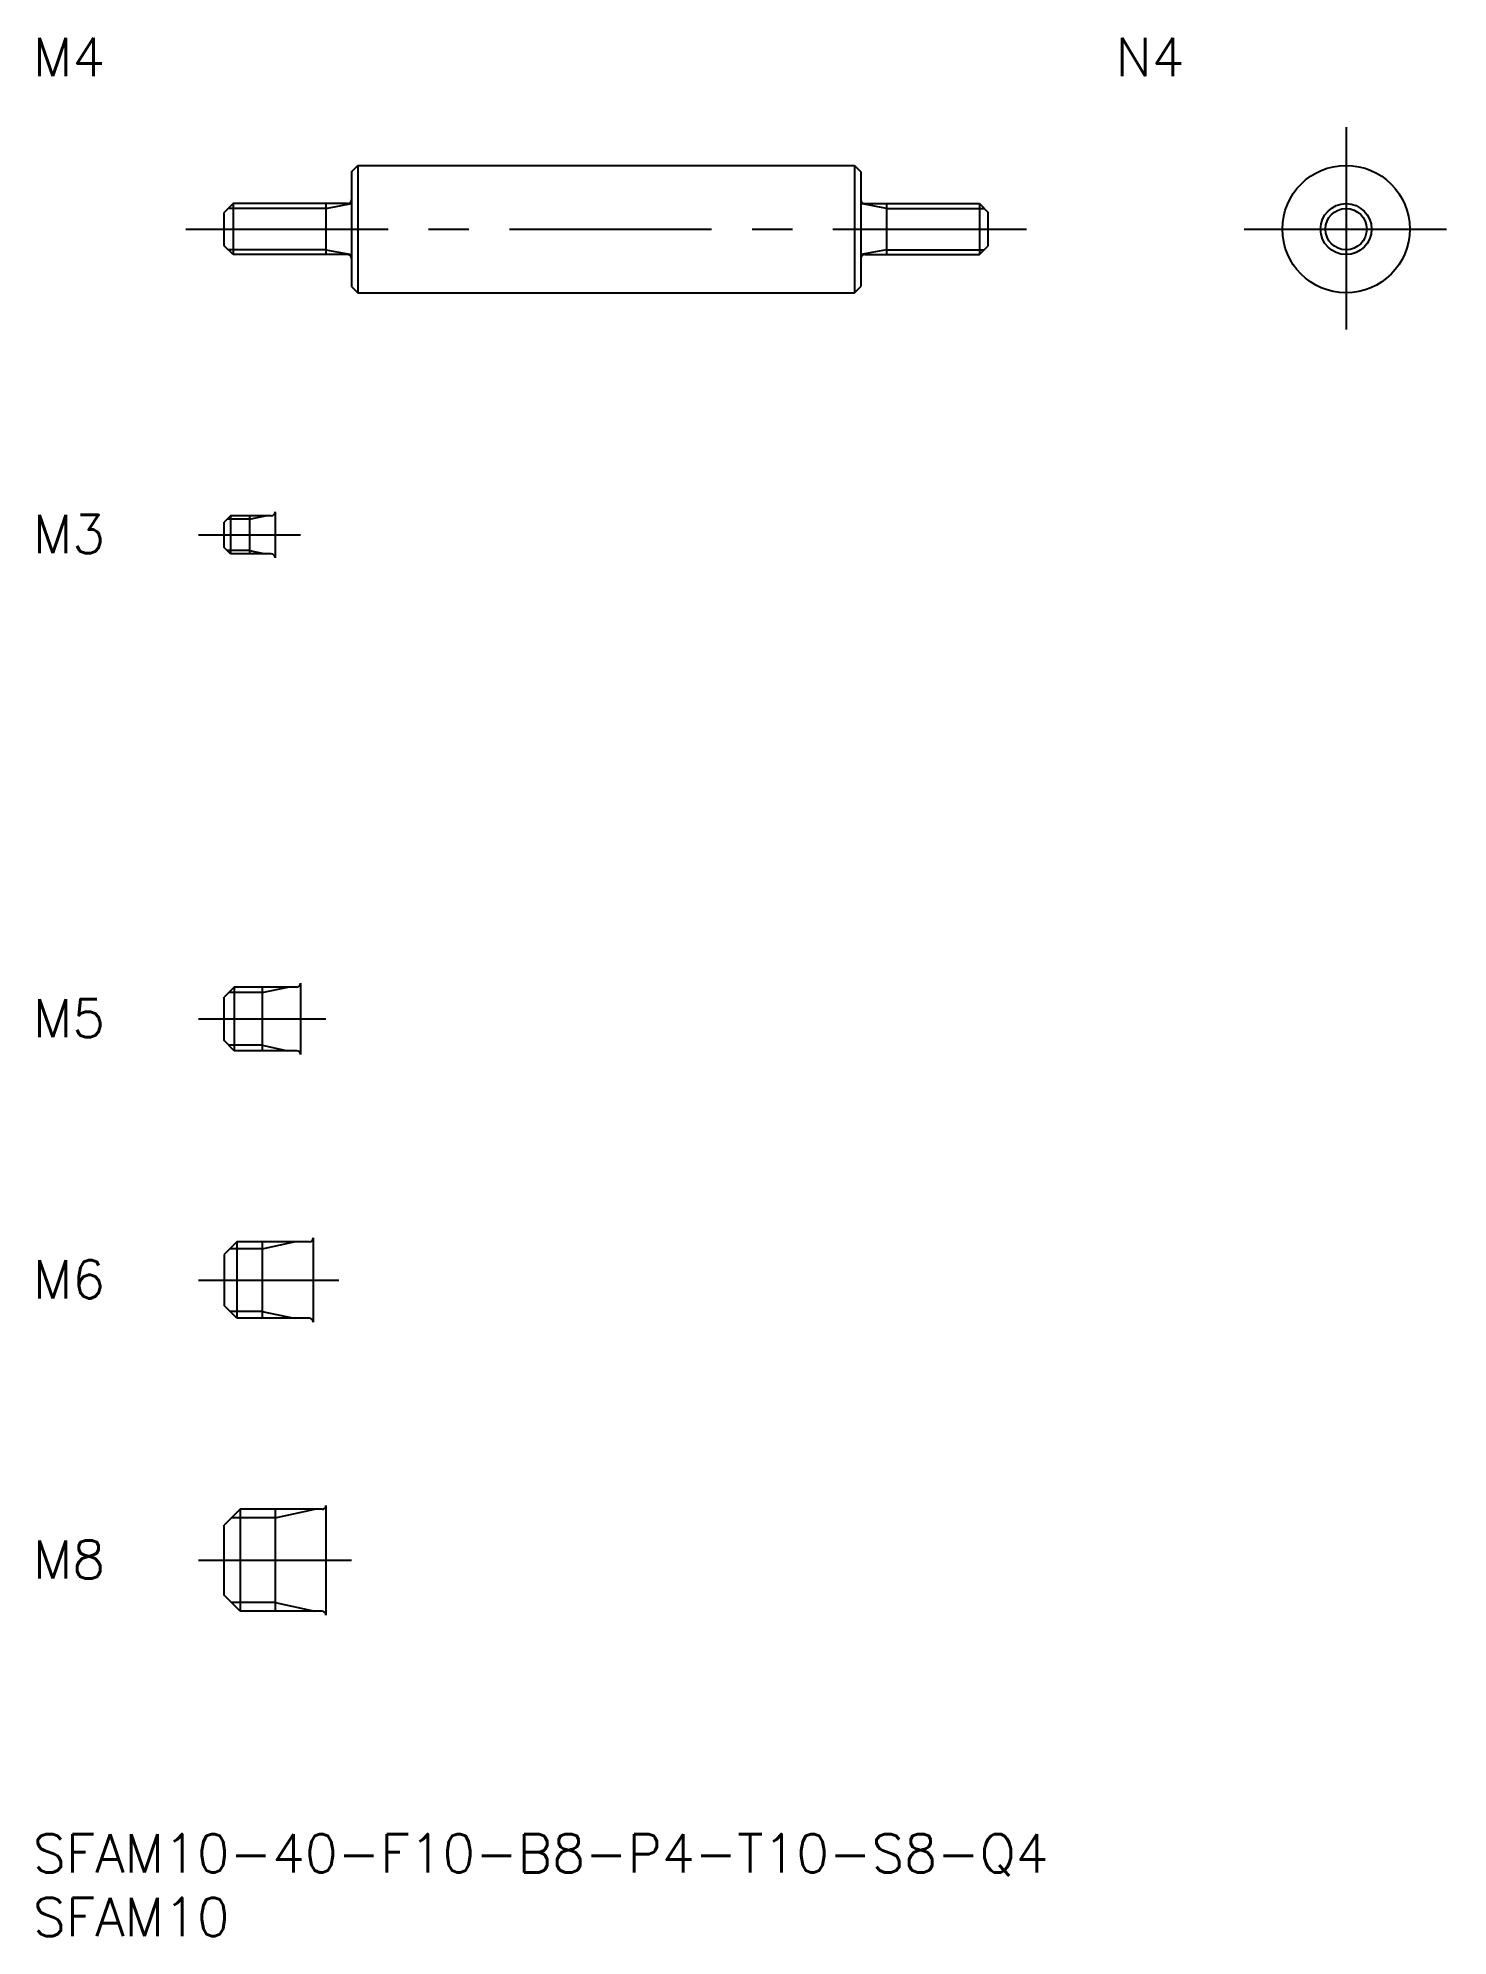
# Model space of a CAD drawing. Extents: x 0 to 111, y -8 to 141.
import ezdxf

# ---------------------------------------------------------------- set-up
doc = ezdxf.new("R2010")
doc.units = 0
doc.header["$LTSCALE"] = 0.5
doc.linetypes.add('CENTER', pattern=[50.8, 31.75, -6.35, 6.35, -6.35])
for name, color, linetype in [('MSM_CENTER', 1, 'CENTER'), ('MSM_CONTINUOUS', 7, 'CONTINUOUS'), ('MSM_NARROW', 5, 'CONTINUOUS'), ('MSM_PART_NUMBER', 7, 'CONTINUOUS')]:
    doc.layers.add(name, color=color, linetype=linetype)
doc.styles.get("Standard").update_dxf_attribs({"font": 'txt.shx', "height": 1, "bigfont": 'bigfont.shx'})

# ---------------------------------------------------------------- blocks, each defined once
blk = doc.blocks.new('*U14')
at = {"layer": 'MSM_PART_NUMBER'}
blk.add_text('SFAM10-40-F10-B8-P4-T10-S8-Q4', height=3, dxfattribs=at).set_placement((0, -3))
blk = doc.blocks.new('*U15')
at = {"layer": 'MSM_PART_NUMBER'}
blk.add_text('SFAM10', height=3, dxfattribs=at).set_placement((0, -8))
blk = doc.blocks.new('*U16')
at = {"layer": 'MSM_PART_NUMBER'}
blk.add_text('M8', height=3, dxfattribs=at).set_placement((0, 20.06))
blk = doc.blocks.new('*U17')
at = {"layer": 'MSM_PART_NUMBER'}
blk.add_text('M6', height=3, dxfattribs=at).set_placement((0, 42.06))
blk = doc.blocks.new('*U18')
at = {"layer": 'MSM_PART_NUMBER'}
blk.add_text('M5', height=3, dxfattribs=at).set_placement((0, 62.56))
blk = doc.blocks.new('*U19')
at = {"layer": 'MSM_PART_NUMBER'}
blk.add_text('M4', height=3, dxfattribs=at).set_placement((0, 138.01))
blk = doc.blocks.new('*U20')
at = {"layer": 'MSM_PART_NUMBER'}
blk.add_text('N4', height=3, dxfattribs=at).set_placement((85, 138.01))
blk = doc.blocks.new('*U21')
at = {"layer": 'MSM_PART_NUMBER'}
blk.add_text('M3', height=3, dxfattribs=at).set_placement((0, 100.56))

msp = doc.modelspace()

# ---------------------------------------------------------------- linework, layer by layer
at = {"layer": 'MSM_CENTER'}
for p, q in [((103.09, 134), (103.09, 118)), ((12, 126), (78, 126)), ((95.09, 126), (111.09, 126)), ((13, 102), (21, 102)), ((13, 64), (23, 64)), ((13, 43.5), (24, 43.5)), ((13, 21.5), (25, 21.5))]:
    msp.add_line(p, q, dxfattribs=at)
at = {"layer": 'MSM_CONTINUOUS'}
for p, q in [((25, 130.5), (25.5, 131)), ((25, 130.5), (25, 121.5)), ((25.5, 131), (25.5, 121)), ((25.5, 131), (64.5, 131)), ((64.5, 131), (64.5, 121)), ((64.5, 131), (65, 130.5)), ((65, 130.5), (65, 121.5)), ((15.7, 128), (15, 127.3)), ((15, 124.7), (15, 127.3)), ((24.7, 128), (15.7, 128)), ((15.7, 128), (15.7, 124)), ((23, 128), (23, 124)), ((65.3, 128), (74.3, 128)), ((67, 128), (67, 124)), ((74.3, 128), (75, 127.3)), ((74.3, 128), (74.3, 124)), ((75, 124.7), (75, 127.3)), ((15.7, 124), (15, 124.7)), ((24.7, 124), (15.7, 124)), ((65.3, 124), (74.3, 124)), ((74.3, 124), (75, 124.7)), ((25, 121.5), (25.5, 121)), ((25.5, 121), (64.5, 121)), ((64.5, 121), (65, 121.5)), ((15.5, 103.5), (15, 103)), ((15, 101), (15, 103)), ((18.7, 103.5), (15.5, 103.5)), ((15.5, 103.5), (15.5, 100.5)), ((17, 103.5), (17, 100.5)), ((19, 103.8), (19, 100.2)), ((15.5, 100.5), (15, 101)), ((18.7, 100.5), (15.5, 100.5)), ((15.8, 66.5), (15, 65.7)), ((15, 62.3), (15, 65.7)), ((20.7, 66.5), (15.8, 66.5)), ((15.8, 66.5), (15.8, 61.5)), ((18, 66.5), (18, 61.5)), ((21, 66.8), (21, 61.2)), ((15.8, 61.5), (15, 62.3)), ((20.7, 61.5), (15.8, 61.5)), ((16, 46.5), (15, 45.5)), ((21.7, 46.5), (16, 46.5)), ((16, 46.5), (16, 40.5)), ((18, 46.5), (18, 40.5)), ((22, 46.8), (22, 40.2)), ((15, 45.5), (15, 41.5)), ((16, 40.5), (15, 41.5)), ((21.7, 40.5), (16, 40.5)), ((16.25, 25.5), (15, 24.25)), ((22.7, 25.5), (16.25, 25.5)), ((16.25, 25.5), (16.25, 17.5)), ((19, 25.5), (19, 17.5)), ((23, 25.8), (23, 17.2)), ((15, 18.75), (15, 24.25)), ((16.25, 17.5), (15, 18.75)), ((22.7, 17.5), (16.25, 17.5))]:
    msp.add_line(p, q, dxfattribs=at)
for radius in [5, 2]:
    msp.add_circle((103.09, 126), radius, dxfattribs=at)
for centre, start, end in [((24.7, 128.3), 270, 0), ((65.3, 128.3), 180, 270), ((24.7, 123.7), 0, 90), ((65.3, 123.7), 90, 180), ((18.7, 103.8), 270, 0), ((18.7, 100.2), 0, 90), ((20.7, 66.8), 270, 0), ((20.7, 61.2), 0, 90), ((21.7, 46.8), 270, 0), ((21.7, 40.2), 0, 90), ((22.7, 25.8), 270, 0), ((22.7, 17.2), 0, 90)]:
    msp.add_arc(centre, 0.3, start, end, dxfattribs=at)
at = {"layer": 'MSM_NARROW'}
for p, q in [((23, 127.62), (15.32, 127.62)), ((23, 127.62), (25, 128)), ((67, 127.62), (65, 128)), ((67, 127.62), (74.68, 127.62)), ((23, 124.38), (15.32, 124.38)), ((23, 124.38), (25, 124)), ((67, 124.38), (65, 124)), ((67, 124.38), (74.68, 124.38)), ((17, 103.23), (15.23, 103.23)), ((17, 103.23), (18.25, 103.5)), ((17, 100.77), (15.23, 100.77)), ((17, 100.77), (18.25, 100.5)), ((18, 66.07), (15.37, 66.07)), ((18, 66.07), (20, 66.5)), ((18, 61.93), (15.37, 61.93)), ((18, 61.93), (20, 61.5)), ((18, 45.96), (20.5, 46.5)), ((18, 45.96), (15.46, 45.96)), ((18, 41.04), (15.46, 41.04)), ((18, 41.04), (20.5, 40.5)), ((19, 24.82), (22.13, 25.5)), ((19, 24.82), (15.57, 24.82)), ((19, 18.18), (15.57, 18.18)), ((19, 18.18), (22.13, 17.5))]:
    msp.add_line(p, q, dxfattribs=at)
msp.add_circle((103.09, 126), 1.62, dxfattribs=at)

# ---------------------------------------------------------------- block references
at = {"layer": 'MSM_CONTINUOUS'}
for name in ['*U19', '*U20', '*U21', '*U18', '*U17', '*U16', '*U14', '*U15']:
    msp.add_blockref(name, (0, 0), dxfattribs=at)

doc.saveas('drawing.dxf')
